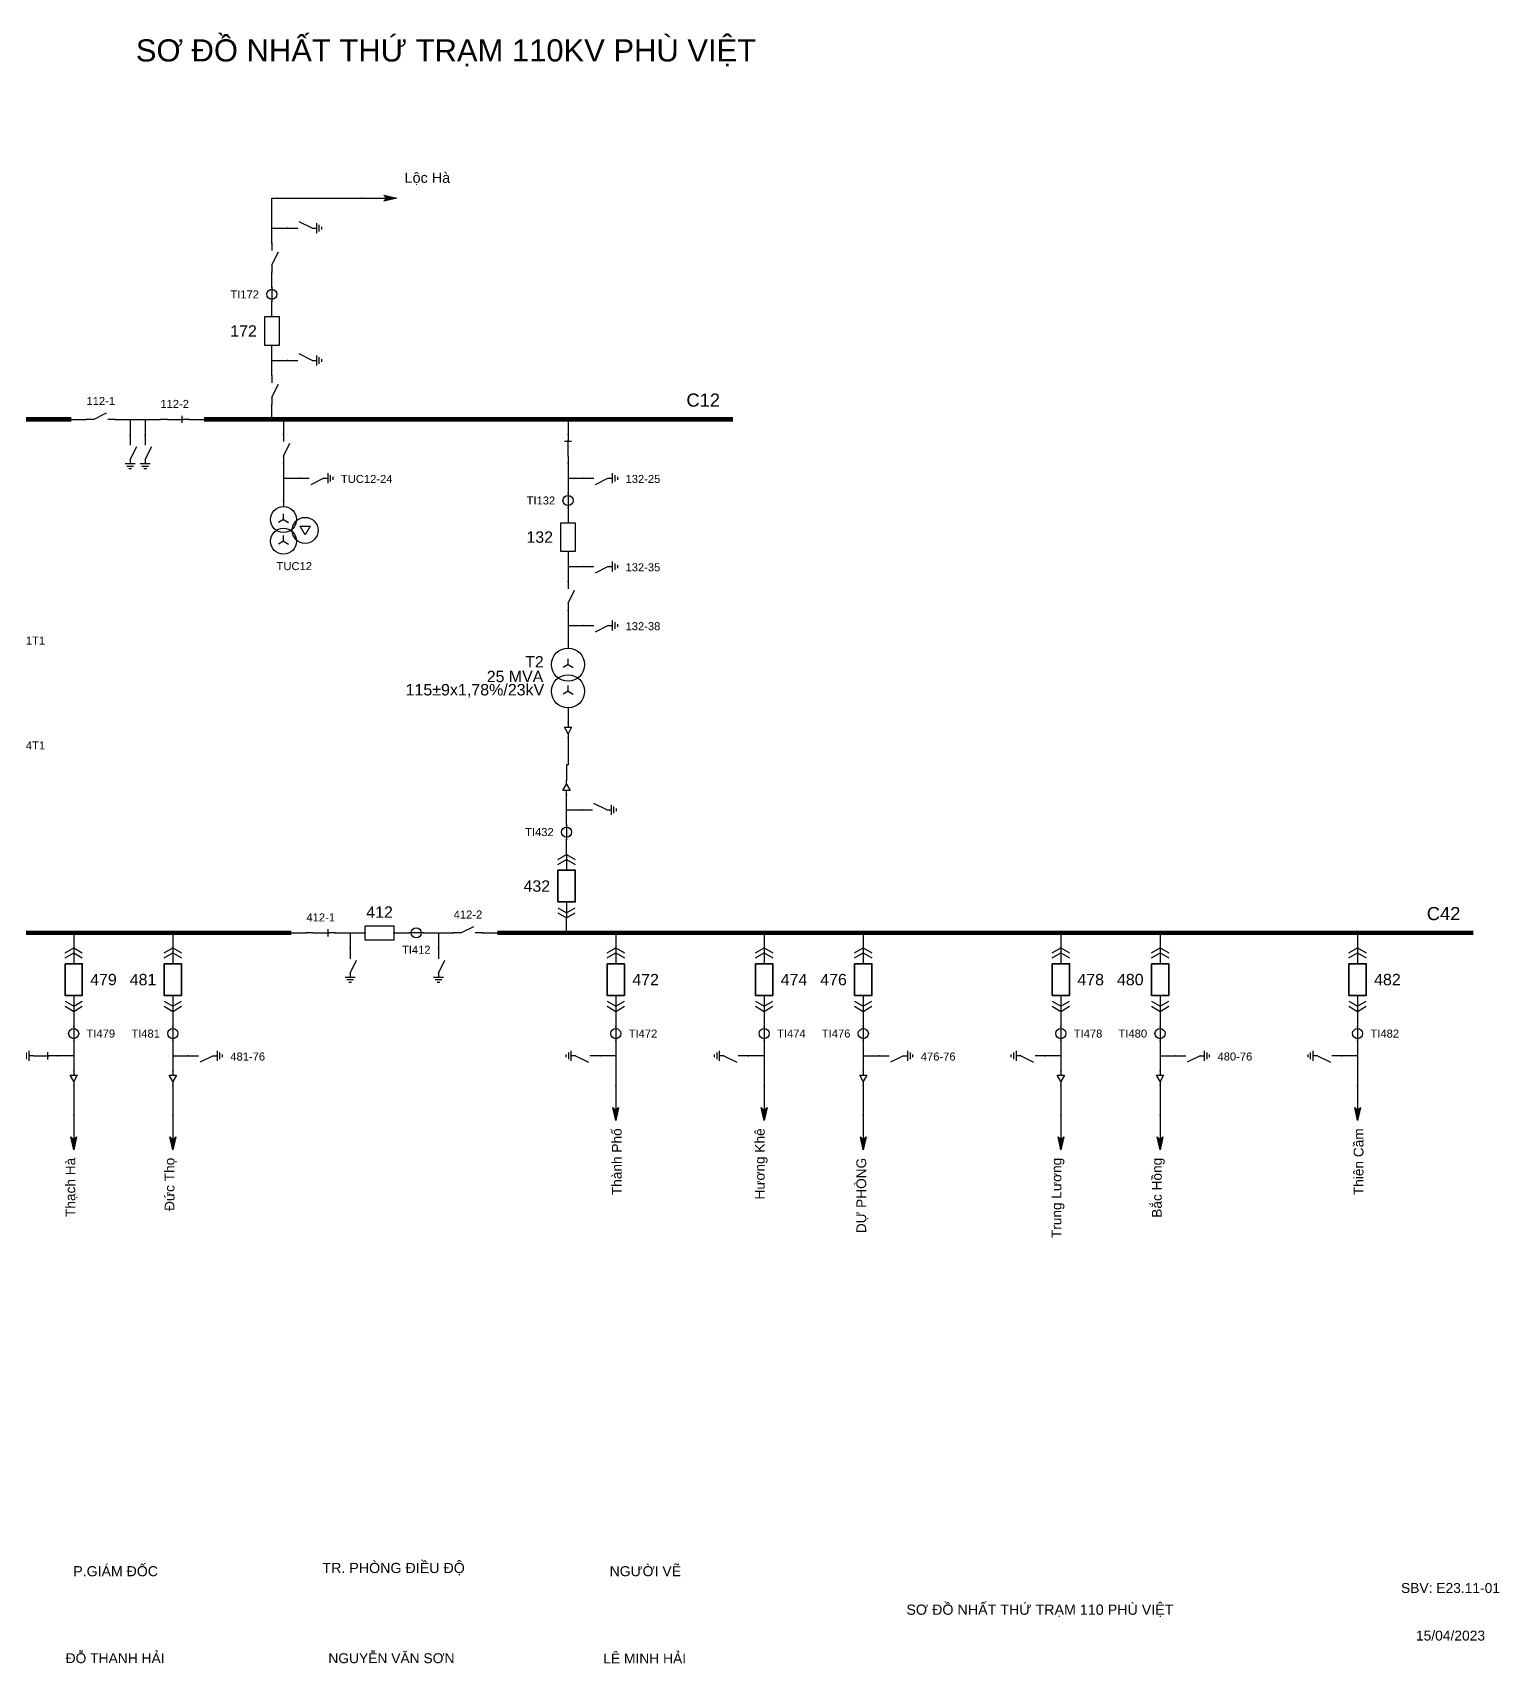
# Model space of a CAD drawing. Header units: millimetres. Extents: x -364 to 399, y 7 to 290.
# Drawn here: x 144.3 to 398.5, y 7.4 to 290.1 of the extents above; entities that cross this region are included whole.
import ezdxf

# ---------------------------------------------------------------- set-up
doc = ezdxf.new("R2010")
doc.units = ezdxf.units.MM
for name, color, linetype, lineweight in [('BUSBAR_110KV', 1, 'Continuous', 50), ('BUSBAR_22KV', 5, 'Continuous', 50), ('HV_110KV', 1, 'Continuous', 25), ('MV_22KV', 5, 'Continuous', 25)]:
    doc.layers.add(name, color=color, linetype=linetype, lineweight=lineweight)
doc.layers.add('SYM_PORTS', color=8, linetype='Continuous', plot=False)
doc.layers.add('TEXT', color=7, linetype='Continuous')
doc.styles.add('SLD_TEXT', font='arial.ttf')

# ---------------------------------------------------------------- blocks, each defined once
blk = doc.blocks.new('SYM_SURGE_ARRESTER')
at = {"lineweight": 25}
for points in [[(0, 4), (0, 2.5)], [(-0.75, 2.5), (0.75, 1.25)], [(0.75, 2.5), (-0.75, 1.25)], [(-0.75, 0.5), (0.75, 0.5)], [(-0.75, -0.25), (0.75, -0.25)], [(-0.75, -1), (0.75, -1)], [(-0.75, -1.75), (0.75, -1.75)], [(0, -2.5), (0, -3.125)], [(-0.875, -3.125), (0.875, -3.125)], [(-0.5625, -3.5625), (0.5625, -3.5625)], [(-0.25, -4), (0.25, -4)]]:
    blk.add_lwpolyline(points, dxfattribs=at)
for points in [[(-0.75, 2.5), (0.75, 2.5), (0.75, 1.25), (-0.75, 1.25)], [(-0.75, 1.25), (0.75, 1.25), (0.75, -2.5), (-0.75, -2.5)]]:
    blk.add_lwpolyline(points, close=True, dxfattribs=at)
at = {"layer": 'SYM_PORTS'}
blk.add_point((0, 4), dxfattribs=at)
blk.add_attdef('DEVICE_CODE', (1.875, 1), '', height=2)
blk = doc.blocks.new('SYM_DISCONNECTOR_OPEN')
at = {"lineweight": 25}
for points in [[(0, -1.25), (-1.125, 1)], [(0, 2.5), (0, 1.25)], [(0, -1.25), (0, -2.5)]]:
    blk.add_lwpolyline(points, dxfattribs=at)
at = {"layer": 'SYM_PORTS'}
for p in [(0, 2.5), (0, -2.5)]:
    blk.add_point(p, dxfattribs=at)
blk.add_attdef('DEVICE_CODE', (1, -0.5), '', height=2)
blk = doc.blocks.new('SYM_EARTHING_SWITCH_OPEN')
at = {"lineweight": 25}
for points in [[(0, 3), (0, 1.25)], [(0, -1.25), (-1.125, 1)], [(-0.875, -2), (0.875, -2)], [(-0.5625, -2.4375), (0.5625, -2.4375)], [(0, -1.25), (0, -2)], [(-0.25, -2.875), (0.25, -2.875)]]:
    blk.add_lwpolyline(points, dxfattribs=at)
at = {"layer": 'SYM_PORTS'}
blk.add_point((0, 3), dxfattribs=at)
blk.add_attdef('DEVICE_CODE', (1.875, 0), '', height=2)
blk = doc.blocks.new('SYM_DISCONNECTOR_CLOSED')
at = {"lineweight": 25}
for points in [[(-0.625, 1.25), (0.625, 1.25)], [(0, 2.5), (0, 1.25)], [(0, -1.25), (0, 1.5)], [(0, -1.25), (0, -2.5)]]:
    blk.add_lwpolyline(points, dxfattribs=at)
at = {"layer": 'SYM_PORTS'}
for p in [(0, 2.5), (0, -2.5)]:
    blk.add_point(p, dxfattribs=at)
blk.add_attdef('DEVICE_CODE', (1.625, -0.5), '', height=2)
blk = doc.blocks.new('SYM_CIRCUIT_BREAKER')
at = {"lineweight": 25}
blk.add_lwpolyline([(-1.25, 2.5), (1.25, 2.5), (1.25, -2.5), (-1.25, -2.5)], close=True, dxfattribs=at)
at = {"layer": 'SYM_PORTS'}
for p in [(0, 2.5), (0, -2.5)]:
    blk.add_point(p, dxfattribs=at)
blk.add_attdef('DEVICE_CODE', (2.25, -0.5), '', height=2)
at = {"flags": 1}
blk.add_attdef('RATING', (2.25, -3.5), '', height=2, dxfattribs=at)
blk = doc.blocks.new('SYM_CURRENT_TRANSFORMER')
at = {"lineweight": 25}
blk.add_lwpolyline([(0, 1.25), (0, -1.25)], dxfattribs=at)
blk.add_circle((0, 0), 0.875, dxfattribs=at)
at = {"layer": 'SYM_PORTS'}
for p in [(0, 1.25), (0, -1.25)]:
    blk.add_point(p, dxfattribs=at)
blk.add_attdef('DEVICE_CODE', (1.875, -1.75), '', height=2)
at = {"flags": 1}
blk.add_attdef('RATIO', (1.875, -4.75), '', height=2, dxfattribs=at)
blk = doc.blocks.new('SYM_LINE_FEEDER_ARROW')
blk.add_hatch(color=7).paths.add_polyline_path([(0, -3), (-0.5, -0.75), (0, -1.25), (0.5, -0.75)])
at = {"lineweight": 25}
blk.add_lwpolyline([(0, 3), (0, -1.25)], dxfattribs=at)
blk.add_lwpolyline([(0, -3), (-0.5, -0.75), (0, -1.25), (0.5, -0.75)], close=True, dxfattribs=at)
at = {"layer": 'SYM_PORTS'}
blk.add_point((0, 3), dxfattribs=at)
blk.add_attdef('LINE_NAME', (1.5, 0), '', height=2)
blk = doc.blocks.new('SYM_VOLTAGE_TRANSFORMER')
at = {"lineweight": 25}
for points in [[(0, 4.625), (0, 3.625)], [(0, 1.375), (-0.8625, 0.875)], [(0, 1.375), (0, 2.375)], [(0, 1.375), (0.8625, 0.875)], [(0, -2.375), (-0.8625, -2.875)], [(0, -2.375), (0, -1.375)], [(0, -2.375), (0.8625, -2.875)]]:
    blk.add_lwpolyline(points, dxfattribs=at)
blk.add_lwpolyline([(2.875, 0.25), (4.625, 0.25), (3.75, -1.25)], close=True, dxfattribs=at)
for centre in [(0, 1.375), (3.75, -0.5), (0, -2.375)]:
    blk.add_circle(centre, 2.25, dxfattribs=at)
at = {"layer": 'SYM_PORTS'}
blk.add_point((0, 4.625), dxfattribs=at)
blk.add_attdef('DEVICE_CODE', (7, 1.625), '', height=2)
at = {"flags": 1}
blk.add_attdef('RATIO', (7, -1.375), '', height=2, dxfattribs=at)
blk = doc.blocks.new('SYM_TRANSFORMER_2W')
at = {"lineweight": 25}
for points in [[(0, 2.3125), (0, 3.3125)], [(0, 2.3125), (-0.8625, 1.8125)], [(0, 2.3125), (0.8625, 1.8125)], [(0, -2.3125), (-0.8625, -2.8125)], [(0, -2.3125), (0, -1.3125)], [(0, -2.3125), (0.8625, -2.8125)]]:
    blk.add_lwpolyline(points, dxfattribs=at)
for centre in [(0, 2.3125), (0, -2.3125)]:
    blk.add_circle(centre, 2.875, dxfattribs=at)
at = {"layer": 'SYM_PORTS'}
for p in [(0, 5.1875), (0, -5.1875)]:
    blk.add_point(p, dxfattribs=at)
blk.add_attdef('DEVICE_CODE', (3.875, 2.1875), '', height=2)
at = {"flags": 1}
for tag, p in [('POWER', (3.875, -0.8125)), ('VOLTAGE_RATIO', (3.875, -3.8125))]:
    blk.add_attdef(tag, p, '', height=2, dxfattribs=at)
blk = doc.blocks.new('SYM_CABLE_TERMINATION')
at = {"lineweight": 25}
blk.add_lwpolyline([(-0.625, 0.5), (0.625, 0.5), (0, -0.625)], close=True, dxfattribs=at)
for points in [[(0, 1.25), (0, 0.5)], [(0, -0.625), (0, -1.25)]]:
    blk.add_lwpolyline(points, dxfattribs=at)
at = {"layer": 'SYM_PORTS'}
for p in [(0, 1.25), (0, -1.25)]:
    blk.add_point(p, dxfattribs=at)
blk = doc.blocks.new('SYM_DRAWOUT_BREAKER')
at = {"lineweight": 25}
for points in [[(-1.5, 4.625), (0, 5.5), (1.5, 4.625)], [(-1.5, 3.75), (0, 4.625), (1.5, 3.75)], [(0, 5.5), (0, 2.75)], [(0, -2.75), (0, -5.5)], [(-1.5, -3.75), (0, -4.625), (1.5, -3.75)], [(-1.5, -4.625), (0, -5.5), (1.5, -4.625)]]:
    blk.add_lwpolyline(points, dxfattribs=at)
at = {"lineweight": 35}
blk.add_lwpolyline([(-1.5, 2.75), (1.5, 2.75), (1.5, -2.75), (-1.5, -2.75)], close=True, dxfattribs=at)
at = {"layer": 'SYM_PORTS'}
for p in [(0, 5.5), (0, -5.5)]:
    blk.add_point(p, dxfattribs=at)
blk.add_attdef('DEVICE_CODE', (2.5, 2.5), '', height=2)
at = {"flags": 1}
blk.add_attdef('RATING', (2.5, -0.5), '', height=2, dxfattribs=at)
blk = doc.blocks.new('SYM_EARTHING_SWITCH_CLOSED')
at = {"lineweight": 25}
for points in [[(0, 3), (0, 1.25)], [(-0.625, 1.25), (0.625, 1.25)], [(0, -1.25), (0, 1.5)], [(-0.875, -2), (0.875, -2)], [(-0.5625, -2.4375), (0.5625, -2.4375)], [(0, -1.25), (0, -2)], [(-0.25, -2.875), (0.25, -2.875)]]:
    blk.add_lwpolyline(points, dxfattribs=at)
at = {"layer": 'SYM_PORTS'}
blk.add_point((0, 3), dxfattribs=at)
blk.add_attdef('DEVICE_CODE', (1.875, 0), '', height=2)

msp = doc.modelspace()

# ---------------------------------------------------------------- linework, layer by layer
at = {"layer": 'BUSBAR_110KV', "const_width": 0.777}
for points in [[(47.2, 223.04), (151.05, 223.04)], [(174.07, 223.04), (265.73, 223.04)]]:
    msp.add_lwpolyline(points, dxfattribs=at)
at = {"layer": 'BUSBAR_22KV', "const_width": 0.777}
for points in [[(22.53, 134.04), (189.16, 134.04)], [(224.89, 134.04), (394.03, 134.04)]]:
    msp.add_lwpolyline(points, dxfattribs=at)
at = {"layer": 'HV_110KV'}
for points in [[(185.81, 256.17), (185.81, 261.38), (201.44, 261.38)], [(185.81, 253.57), (185.81, 256.17)], [(185.81, 256.17), (188.53, 256.17)], [(185.81, 245.96), (185.81, 248.57)], [(185.81, 240.86), (185.81, 243.46)], [(185.81, 233.25), (185.81, 235.86)], [(185.81, 230.65), (185.81, 233.25)], [(185.81, 233.25), (188.53, 233.25)], [(185.81, 223.04), (185.81, 225.65)], [(151.05, 223.04), (153.65, 223.04)], [(158.65, 223.04), (161.26, 223.04)], [(161.26, 223.04), (161.26, 220.32)], [(161.26, 223.04), (163.86, 223.04)], [(163.86, 223.04), (163.86, 220.32)], [(163.86, 223.04), (166.46, 223.04)], [(171.46, 223.04), (174.07, 223.04)], [(187.82, 223.04), (187.82, 220.44)], [(237.13, 223.04), (237.13, 220.44)], [(187.82, 215.44), (187.82, 212.83)], [(237.13, 215.44), (237.13, 212.83)], [(187.82, 212.83), (190.54, 212.83)], [(187.82, 212.83), (187.82, 208.93)], [(237.13, 212.83), (239.86, 212.83)], [(237.13, 212.83), (237.13, 210.23)], [(237.13, 207.73), (237.13, 205.13)], [(237.13, 200.13), (237.13, 197.52)], [(237.13, 197.52), (239.86, 197.52)], [(237.13, 197.52), (237.13, 194.92)], [(237.13, 189.92), (237.13, 187.31)], [(237.13, 187.31), (239.86, 187.31)], [(237.13, 187.31), (237.13, 183.41)]]:
    msp.add_lwpolyline(points, dxfattribs=at)
at = {"layer": 'MV_22KV'}
for points in [[(237.13, 173.03), (237.13, 170.43)], [(237.13, 167.93), (237.13, 165.23), (237.13, 163.16), (236.88, 163.16), (236.88, 160.46)], [(236.88, 155.36), (236.88, 157.96)], [(236.88, 152.75), (236.88, 155.36)], [(236.88, 155.36), (239.6, 155.36)], [(236.88, 147.65), (236.88, 150.25)], [(236.88, 134.04), (236.88, 136.65)], [(151.46, 134.04), (151.46, 131.44)], [(168.64, 134.04), (168.64, 131.44)], [(189.16, 134.04), (191.76, 134.04)], [(196.76, 134.04), (199.37, 134.04)], [(199.37, 134.04), (199.37, 131.32)], [(199.37, 134.04), (201.97, 134.04)], [(206.97, 134.04), (209.58, 134.04)], [(212.08, 134.04), (214.68, 134.04)], [(214.68, 134.04), (214.68, 131.32)], [(214.68, 134.04), (217.28, 134.04)], [(222.28, 134.04), (224.89, 134.04)], [(245.4, 134.04), (245.4, 131.44)], [(271.12, 134.04), (271.12, 131.44)], [(288.3, 134.04), (288.3, 131.44)], [(322.54, 134.04), (322.54, 131.44)], [(339.72, 134.04), (339.72, 131.44)], [(373.96, 134.04), (373.96, 131.44)], [(151.46, 120.44), (151.46, 117.83)], [(168.64, 120.44), (168.64, 117.83)], [(245.4, 120.44), (245.4, 117.83)], [(271.12, 120.44), (271.12, 117.83)], [(288.3, 120.44), (288.3, 117.83)], [(322.54, 120.44), (322.54, 117.83)], [(339.72, 120.44), (339.72, 117.83)], [(373.96, 120.44), (373.96, 117.83)], [(151.46, 115.33), (151.46, 112.73)], [(168.64, 115.33), (168.64, 112.73)], [(245.4, 115.33), (245.4, 112.73)], [(271.12, 115.33), (271.12, 112.73)], [(288.3, 115.33), (288.3, 112.73)], [(322.54, 115.33), (322.54, 112.73)], [(339.72, 115.33), (339.72, 112.73)], [(373.96, 115.33), (373.96, 112.73)], [(151.46, 112.73), (148.74, 112.73)], [(151.46, 112.73), (151.46, 110.13)], [(168.64, 112.73), (171.36, 112.73)], [(168.64, 112.73), (168.64, 110.13)], [(245.4, 112.73), (242.68, 112.73)], [(245.4, 112.73), (245.4, 107.52)], [(271.12, 112.73), (268.39, 112.73)], [(271.12, 112.73), (271.12, 107.52)], [(288.3, 112.73), (291.02, 112.73)], [(288.3, 112.73), (288.3, 110.13)], [(322.54, 112.73), (319.82, 112.73)], [(322.54, 112.73), (322.54, 110.13)], [(339.72, 112.73), (342.44, 112.73)], [(339.72, 112.73), (339.72, 110.13)], [(373.96, 112.73), (371.24, 112.73)], [(373.96, 112.73), (373.96, 107.52)], [(151.46, 107.63), (151.46, 102.42)], [(168.64, 107.63), (168.64, 102.42)], [(288.3, 107.63), (288.3, 102.42)], [(322.54, 107.63), (322.54, 102.42)], [(339.72, 107.63), (339.72, 102.42)]]:
    msp.add_lwpolyline(points, dxfattribs=at)

# ---------------------------------------------------------------- block references
at = {"layer": 'HV_110KV', "rotation": 90}
msp.add_blockref('SYM_LINE_FEEDER_ARROW', (204.44, 261.38), dxfattribs=at)
at = {"layer": 'HV_110KV'}
ref = msp.add_blockref('SYM_EARTHING_SWITCH_OPEN', (191.53, 256.17), dxfattribs=dict(at, xscale=-1, rotation=90))
ref.add_attrib('DEVICE_CODE', '172-76', (195.76, 255.61), dxfattribs={"layer": 'TEXT', "extrusion": (0, 0, -1), "height": 1.387, "style": 'SLD_TEXT'})
ref = msp.add_blockref('SYM_DISCONNECTOR_OPEN', (185.81, 251.07), dxfattribs=dict(at, xscale=-1))
ref.add_attrib('DEVICE_CODE', '172-7', (179.5, 250.37), dxfattribs={"layer": 'TEXT', "extrusion": (0, 0, -1), "height": 1.387, "style": 'SLD_TEXT'})
ref = msp.add_blockref('SYM_CURRENT_TRANSFORMER', (185.81, 244.71), dxfattribs=at)
ref.add_attrib('DEVICE_CODE', 'TI172', (178.62, 244.01), dxfattribs={"layer": 'TEXT', "height": 1.387, "style": 'SLD_TEXT'})
ref = msp.add_blockref('SYM_CIRCUIT_BREAKER', (185.81, 238.36), dxfattribs=at)
ref.add_attrib('DEVICE_CODE', '172', (178.6, 237.37), dxfattribs={"layer": 'TEXT', "height": 1.976, "style": 'SLD_TEXT'})
ref = msp.add_blockref('SYM_EARTHING_SWITCH_OPEN', (191.53, 233.25), dxfattribs=dict(at, xscale=-1, rotation=90))
ref.add_attrib('DEVICE_CODE', '172-25', (195.76, 232.69), dxfattribs={"layer": 'TEXT', "extrusion": (0, 0, -1), "height": 1.387, "style": 'SLD_TEXT'})
ref = msp.add_blockref('SYM_DISCONNECTOR_OPEN', (185.81, 228.15), dxfattribs=dict(at, xscale=-1))
ref.add_attrib('DEVICE_CODE', '172-2', (179.5, 227.45), dxfattribs={"layer": 'TEXT', "extrusion": (0, 0, -1), "height": 1.387, "style": 'SLD_TEXT'})
ref = msp.add_blockref('SYM_DISCONNECTOR_OPEN', (156.15, 223.04), dxfattribs=dict(at, rotation=270))
ref.add_attrib('DEVICE_CODE', '112-1', (153.68, 225.53), dxfattribs={"layer": 'TEXT', "height": 1.387, "style": 'SLD_TEXT'})
ref = msp.add_blockref('SYM_DISCONNECTOR_CLOSED', (168.96, 223.04), dxfattribs=dict(at, rotation=270))
ref.add_attrib('DEVICE_CODE', '112-2', (166.49, 225.03), dxfattribs={"layer": 'TEXT', "height": 1.387, "style": 'SLD_TEXT'})
ref = msp.add_blockref('SYM_DISCONNECTOR_CLOSED', (237.13, 217.94), dxfattribs=dict(at, xscale=-1))
ref.add_attrib('DEVICE_CODE', '132-2', (230.2, 217.25), dxfattribs={"layer": 'TEXT', "extrusion": (0, 0, -1), "height": 1.387, "style": 'SLD_TEXT'})
ref = msp.add_blockref('SYM_DISCONNECTOR_OPEN', (187.82, 217.94), dxfattribs=dict(at, xscale=-1))
ref.add_attrib('DEVICE_CODE', 'TUC12-2', (178.6, 217.25), dxfattribs={"layer": 'TEXT', "extrusion": (0, 0, -1), "height": 1.387, "style": 'SLD_TEXT'})
ref = msp.add_blockref('SYM_EARTHING_SWITCH_OPEN', (163.86, 217.32), dxfattribs=dict(at, xscale=-1))
ref.add_attrib('DEVICE_CODE', '112-25', (167, 211.69), dxfattribs={"layer": 'TEXT', "extrusion": (0, 0, -1), "height": 1.387, "style": 'SLD_TEXT'})
ref = msp.add_blockref('SYM_EARTHING_SWITCH_OPEN', (161.26, 217.32), dxfattribs=dict(at, xscale=-1))
ref.add_attrib('DEVICE_CODE', '112-15', (158.37, 211.69), dxfattribs={"layer": 'TEXT', "extrusion": (0, 0, -1), "height": 1.387, "style": 'SLD_TEXT'})
ref = msp.add_blockref('SYM_EARTHING_SWITCH_OPEN', (193.54, 212.83), dxfattribs=dict(at, rotation=90))
ref.add_attrib('DEVICE_CODE', 'TUC12-24', (197.77, 212.02), dxfattribs={"layer": 'TEXT', "height": 1.387, "style": 'SLD_TEXT'})
ref = msp.add_blockref('SYM_EARTHING_SWITCH_OPEN', (242.86, 212.83), dxfattribs=dict(at, rotation=90))
ref.add_attrib('DEVICE_CODE', '132-25', (247.09, 212.02), dxfattribs={"layer": 'TEXT', "height": 1.387, "style": 'SLD_TEXT'})
ref = msp.add_blockref('SYM_CURRENT_TRANSFORMER', (237.13, 208.98), dxfattribs=at)
ref.add_attrib('DEVICE_CODE', 'TI132', (229.95, 208.29), dxfattribs={"layer": 'TEXT', "height": 1.387, "style": 'SLD_TEXT'})
ref = msp.add_blockref('SYM_VOLTAGE_TRANSFORMER', (187.82, 204.3), dxfattribs=at)
ref.add_attrib('DEVICE_CODE', 'TUC12', (186.62, 196.91), dxfattribs={"layer": 'TEXT', "height": 1.387, "style": 'SLD_TEXT'})
ref = msp.add_blockref('SYM_CIRCUIT_BREAKER', (237.13, 202.63), dxfattribs=at)
ref.add_attrib('DEVICE_CODE', '132', (229.92, 201.65), dxfattribs={"layer": 'TEXT', "height": 1.977, "style": 'SLD_TEXT'})
ref = msp.add_blockref('SYM_EARTHING_SWITCH_OPEN', (242.86, 197.52), dxfattribs=dict(at, rotation=90))
ref.add_attrib('DEVICE_CODE', '132-35', (247.09, 196.71), dxfattribs={"layer": 'TEXT', "height": 1.387, "style": 'SLD_TEXT'})
ref = msp.add_blockref('SYM_DISCONNECTOR_OPEN', (237.13, 192.42), dxfattribs=dict(at, xscale=-1))
ref.add_attrib('DEVICE_CODE', '132-3', (230.82, 191.73), dxfattribs={"layer": 'TEXT', "extrusion": (0, 0, -1), "height": 1.387, "style": 'SLD_TEXT'})
ref = msp.add_blockref('SYM_EARTHING_SWITCH_OPEN', (242.86, 187.31), dxfattribs=dict(at, rotation=90))
ref.add_attrib('DEVICE_CODE', '132-38', (247.09, 186.5), dxfattribs={"layer": 'TEXT', "height": 1.387, "style": 'SLD_TEXT'})
ref = msp.add_blockref('SYM_SURGE_ARRESTER', (135.13, 184.71), dxfattribs=dict(at, rotation=90))
ref.add_attrib('DEVICE_CODE', 'CS1T1', (140.49, 184.01), dxfattribs={"layer": 'TEXT', "height": 1.387, "style": 'SLD_TEXT'})
ref = msp.add_blockref('SYM_TRANSFORMER_2W', (237.13, 178.22), dxfattribs=at)
ref.add_attrib('DEVICE_CODE', 'T2', (229.72, 180.05), dxfattribs={"layer": 'TEXT', "height": 1.954, "style": 'SLD_TEXT'})
at = {"layer": 'MV_22KV'}
for name, p in [('SYM_CABLE_TERMINATION', (237.13, 169.18)), ('SYM_CABLE_TERMINATION', (151.46, 108.88)), ('SYM_CABLE_TERMINATION', (168.64, 108.88)), ('SYM_LINE_FEEDER_ARROW', (245.4, 104.52)), ('SYM_LINE_FEEDER_ARROW', (271.12, 104.52)), ('SYM_CABLE_TERMINATION', (288.3, 108.88)), ('SYM_CABLE_TERMINATION', (322.54, 108.88)), ('SYM_CABLE_TERMINATION', (339.72, 108.88)), ('SYM_LINE_FEEDER_ARROW', (373.96, 104.52)), ('SYM_LINE_FEEDER_ARROW', (151.46, 99.42)), ('SYM_LINE_FEEDER_ARROW', (168.64, 99.42)), ('SYM_LINE_FEEDER_ARROW', (288.3, 99.42)), ('SYM_LINE_FEEDER_ARROW', (322.54, 99.42)), ('SYM_LINE_FEEDER_ARROW', (339.72, 99.42))]:
    msp.add_blockref(name, p, dxfattribs=at)
ref = msp.add_blockref('SYM_SURGE_ARRESTER', (135.13, 166.52), dxfattribs=dict(at, rotation=90))
ref.add_attrib('DEVICE_CODE', 'CS4T1', (140.49, 165.83), dxfattribs={"layer": 'TEXT', "height": 1.387, "style": 'SLD_TEXT'})
at = {"layer": 'MV_22KV', "rotation": 180}
msp.add_blockref('SYM_CABLE_TERMINATION', (236.88, 159.21), dxfattribs=at)
at = {"layer": 'MV_22KV'}
ref = msp.add_blockref('SYM_EARTHING_SWITCH_OPEN', (242.6, 155.36), dxfattribs=dict(at, xscale=-1, rotation=90))
ref.add_attrib('DEVICE_CODE', '432-38', (246.83, 154.8), dxfattribs={"layer": 'TEXT', "extrusion": (0, 0, -1), "height": 1.387, "style": 'SLD_TEXT'})
ref = msp.add_blockref('SYM_CURRENT_TRANSFORMER', (236.88, 151.5), dxfattribs=at)
ref.add_attrib('DEVICE_CODE', 'TI432', (229.69, 150.82), dxfattribs={"layer": 'TEXT', "height": 1.387, "style": 'SLD_TEXT'})
ref = msp.add_blockref('SYM_DRAWOUT_BREAKER', (236.88, 142.15), dxfattribs=at)
ref.add_attrib('DEVICE_CODE', '432', (229.42, 141.17), dxfattribs={"layer": 'TEXT', "height": 1.977, "style": 'SLD_TEXT'})
ref = msp.add_blockref('SYM_CIRCUIT_BREAKER', (204.47, 134.04), dxfattribs=dict(at, rotation=270))
ref.add_attrib('DEVICE_CODE', '412', (202.17, 136.65), dxfattribs={"layer": 'TEXT', "height": 1.976, "style": 'SLD_TEXT'})
ref = msp.add_blockref('SYM_DISCONNECTOR_CLOSED', (194.26, 134.04), dxfattribs=dict(at, rotation=270))
ref.add_attrib('DEVICE_CODE', '412-1', (191.79, 136.03), dxfattribs={"layer": 'TEXT', "height": 1.387, "style": 'SLD_TEXT'})
ref = msp.add_blockref('SYM_DISCONNECTOR_OPEN', (219.78, 134.04), dxfattribs=dict(at, rotation=270))
ref.add_attrib('DEVICE_CODE', '412-2', (217.31, 136.53), dxfattribs={"layer": 'TEXT', "height": 1.387, "style": 'SLD_TEXT'})
ref = msp.add_blockref('SYM_CURRENT_TRANSFORMER', (210.83, 134.04), dxfattribs=dict(at, rotation=270))
ref.add_attrib('DEVICE_CODE', 'TI412', (208.35, 130.42), dxfattribs={"layer": 'TEXT', "height": 1.387, "style": 'SLD_TEXT'})
ref = msp.add_blockref('SYM_EARTHING_SWITCH_OPEN', (214.68, 128.32), dxfattribs=dict(at, xscale=-1))
ref.add_attrib('DEVICE_CODE', '412-25', (211.79, 122.69), dxfattribs={"layer": 'TEXT', "extrusion": (0, 0, -1), "height": 1.387, "style": 'SLD_TEXT'})
ref = msp.add_blockref('SYM_EARTHING_SWITCH_OPEN', (199.37, 128.32), dxfattribs=dict(at, xscale=-1))
ref.add_attrib('DEVICE_CODE', '412-15', (196.48, 122.69), dxfattribs={"layer": 'TEXT', "extrusion": (0, 0, -1), "height": 1.387, "style": 'SLD_TEXT'})
ref = msp.add_blockref('SYM_DRAWOUT_BREAKER', (151.46, 125.94), dxfattribs=at)
ref.add_attrib('DEVICE_CODE', '479', (154.32, 124.96), dxfattribs={"layer": 'TEXT', "height": 1.977, "style": 'SLD_TEXT'})
ref = msp.add_blockref('SYM_DRAWOUT_BREAKER', (168.64, 125.94), dxfattribs=at)
ref.add_attrib('DEVICE_CODE', '481', (161.18, 124.96), dxfattribs={"layer": 'TEXT', "height": 1.977, "style": 'SLD_TEXT'})
ref = msp.add_blockref('SYM_DRAWOUT_BREAKER', (245.4, 125.94), dxfattribs=at)
ref.add_attrib('DEVICE_CODE', '472', (248.27, 124.95), dxfattribs={"layer": 'TEXT', "height": 1.976, "style": 'SLD_TEXT'})
ref = msp.add_blockref('SYM_DRAWOUT_BREAKER', (271.12, 125.94), dxfattribs=at)
ref.add_attrib('DEVICE_CODE', '474', (273.98, 124.95), dxfattribs={"layer": 'TEXT', "height": 1.978, "style": 'SLD_TEXT'})
ref = msp.add_blockref('SYM_DRAWOUT_BREAKER', (288.3, 125.94), dxfattribs=at)
ref.add_attrib('DEVICE_CODE', '476', (280.84, 124.96), dxfattribs={"layer": 'TEXT', "height": 1.977, "style": 'SLD_TEXT'})
ref = msp.add_blockref('SYM_DRAWOUT_BREAKER', (322.54, 125.94), dxfattribs=at)
ref.add_attrib('DEVICE_CODE', '478', (325.4, 124.96), dxfattribs={"layer": 'TEXT', "height": 1.977, "style": 'SLD_TEXT'})
ref = msp.add_blockref('SYM_DRAWOUT_BREAKER', (339.72, 125.94), dxfattribs=at)
ref.add_attrib('DEVICE_CODE', '480', (332.26, 124.96), dxfattribs={"layer": 'TEXT', "height": 1.977, "style": 'SLD_TEXT'})
ref = msp.add_blockref('SYM_DRAWOUT_BREAKER', (373.96, 125.94), dxfattribs=at)
ref.add_attrib('DEVICE_CODE', '482', (376.82, 124.96), dxfattribs={"layer": 'TEXT', "height": 1.977, "style": 'SLD_TEXT'})
ref = msp.add_blockref('SYM_CURRENT_TRANSFORMER', (151.46, 116.58), dxfattribs=at)
ref.add_attrib('DEVICE_CODE', 'TI479', (153.69, 115.9), dxfattribs={"layer": 'TEXT', "height": 1.387, "style": 'SLD_TEXT'})
ref = msp.add_blockref('SYM_CURRENT_TRANSFORMER', (168.64, 116.58), dxfattribs=at)
ref.add_attrib('DEVICE_CODE', 'TI481', (161.45, 115.9), dxfattribs={"layer": 'TEXT', "height": 1.387, "style": 'SLD_TEXT'})
ref = msp.add_blockref('SYM_CURRENT_TRANSFORMER', (245.4, 116.58), dxfattribs=at)
ref.add_attrib('DEVICE_CODE', 'TI472', (247.64, 115.89), dxfattribs={"layer": 'TEXT', "height": 1.387, "style": 'SLD_TEXT'})
ref = msp.add_blockref('SYM_CURRENT_TRANSFORMER', (271.12, 116.58), dxfattribs=at)
ref.add_attrib('DEVICE_CODE', 'TI474', (273.35, 115.89), dxfattribs={"layer": 'TEXT', "height": 1.387, "style": 'SLD_TEXT'})
ref = msp.add_blockref('SYM_CURRENT_TRANSFORMER', (288.3, 116.58), dxfattribs=at)
ref.add_attrib('DEVICE_CODE', 'TI476', (281.11, 115.9), dxfattribs={"layer": 'TEXT', "height": 1.387, "style": 'SLD_TEXT'})
ref = msp.add_blockref('SYM_CURRENT_TRANSFORMER', (322.54, 116.58), dxfattribs=at)
ref.add_attrib('DEVICE_CODE', 'TI478', (324.77, 115.9), dxfattribs={"layer": 'TEXT', "height": 1.387, "style": 'SLD_TEXT'})
ref = msp.add_blockref('SYM_CURRENT_TRANSFORMER', (339.72, 116.58), dxfattribs=at)
ref.add_attrib('DEVICE_CODE', 'TI480', (332.53, 115.9), dxfattribs={"layer": 'TEXT', "height": 1.387, "style": 'SLD_TEXT'})
ref = msp.add_blockref('SYM_CURRENT_TRANSFORMER', (373.96, 116.58), dxfattribs=at)
ref.add_attrib('DEVICE_CODE', 'TI482', (376.19, 115.9), dxfattribs={"layer": 'TEXT', "height": 1.387, "style": 'SLD_TEXT'})
ref = msp.add_blockref('SYM_EARTHING_SWITCH_OPEN', (368.24, 112.73), dxfattribs=dict(at, xscale=-1, rotation=270))
ref.add_attrib('DEVICE_CODE', '482-76', (357.97, 111.92), dxfattribs={"layer": 'TEXT', "extrusion": (0, 0, -1), "height": 1.387, "style": 'SLD_TEXT'})
ref = msp.add_blockref('SYM_EARTHING_SWITCH_OPEN', (316.82, 112.73), dxfattribs=dict(at, xscale=-1, rotation=270))
ref.add_attrib('DEVICE_CODE', '478-76', (306.55, 111.92), dxfattribs={"layer": 'TEXT', "extrusion": (0, 0, -1), "height": 1.387, "style": 'SLD_TEXT'})
ref = msp.add_blockref('SYM_EARTHING_SWITCH_OPEN', (265.39, 112.73), dxfattribs=dict(at, xscale=-1, rotation=270))
ref.add_attrib('DEVICE_CODE', '474-76', (255.13, 111.92), dxfattribs={"layer": 'TEXT', "extrusion": (0, 0, -1), "height": 1.387, "style": 'SLD_TEXT'})
ref = msp.add_blockref('SYM_EARTHING_SWITCH_OPEN', (239.68, 112.73), dxfattribs=dict(at, xscale=-1, rotation=270))
ref.add_attrib('DEVICE_CODE', '472-76', (229.42, 111.92), dxfattribs={"layer": 'TEXT', "extrusion": (0, 0, -1), "height": 1.387, "style": 'SLD_TEXT'})
ref = msp.add_blockref('SYM_EARTHING_SWITCH_CLOSED', (145.74, 112.73), dxfattribs=dict(at, xscale=-1, rotation=270))
ref.add_attrib('DEVICE_CODE', '479-76', (135.47, 112.04), dxfattribs={"layer": 'TEXT', "extrusion": (0, 0, -1), "height": 1.387, "style": 'SLD_TEXT'})
ref = msp.add_blockref('SYM_EARTHING_SWITCH_OPEN', (174.36, 112.73), dxfattribs=dict(at, rotation=90))
ref.add_attrib('DEVICE_CODE', '481-76', (178.6, 111.92), dxfattribs={"layer": 'TEXT', "height": 1.387, "style": 'SLD_TEXT'})
ref = msp.add_blockref('SYM_EARTHING_SWITCH_OPEN', (294.02, 112.73), dxfattribs=dict(at, rotation=90))
ref.add_attrib('DEVICE_CODE', '476-76', (298.26, 111.92), dxfattribs={"layer": 'TEXT', "height": 1.387, "style": 'SLD_TEXT'})
ref = msp.add_blockref('SYM_EARTHING_SWITCH_OPEN', (345.44, 112.73), dxfattribs=dict(at, rotation=90))
ref.add_attrib('DEVICE_CODE', '480-76', (349.68, 111.92), dxfattribs={"layer": 'TEXT', "height": 1.387, "style": 'SLD_TEXT'})

# ---------------------------------------------------------------- texts
at = {"layer": 'TEXT', "attachment_point": 7, "style": 'SLD_TEXT'}
for s, insert, char_height in [('SƠ ĐỒ NHẤT THỨ TRẠM 110KV PHÙ VIỆT', (162.23, 284.22), 3.8387), ('Lộc Hà', (208.8, 263.64), 1.785), ('C12', (257.65, 225.22), 2.27), ('25 MVA', (223.05, 177.47), 1.969), ('115±9x1,78%/23kV', (208.97, 174.82), 1.9862), ('C42', (385.95, 136.22), 2.27), ('P.GIÁM ĐỐC', (151.4, 22.51), 1.75), ('TR. PHÒNG ĐIỀU ĐỘ', (194.56, 22.7), 1.7673), ('NGƯỜI VẼ', (244.34, 22.52), 1.737), ('SBV: E23.11-01', (381.48, 19.62), 1.713), ('SƠ ĐỒ NHẤT THỨ TRẠM 110 PHÙ VIỆT', (295.76, 15.47), 1.7711), ('15/04/2023', (384.07, 11.37), 1.713), ('ĐỖ THANH HẢI', (150.07, 7.45), 1.713), ('NGUYỄN VĂN SƠN', (195.59, 7.45), 1.713), ('LÊ MINH HẢI', (243.23, 7.43), 1.713)]:
    msp.add_mtext(s, dxfattribs=dict(at, insert=insert, char_height=char_height))
at = {"layer": 'TEXT', "attachment_point": 7, "rotation": 90, "style": 'SLD_TEXT'}
for s, insert, char_height in [('Thành Phố', (246.45, 88.59), 1.694), ('Hương Khê', (271.72, 87.82), 1.694), ('Thiên Cầm', (375, 88.59), 1.694), ('Thạch Hà', (152.12, 84.8), 1.694), ('Đức Thọ', (169.3, 85.85), 1.694), ('DỰ PHÒNG', (289.17, 81.99), 1.694), ('Trung Lương', (323.14, 81.14), 1.6939), ('Bắc Hồng', (340.53, 84.67), 1.694)]:
    msp.add_mtext(s, dxfattribs=dict(at, insert=insert, char_height=char_height))

doc.saveas('drawing.dxf')
